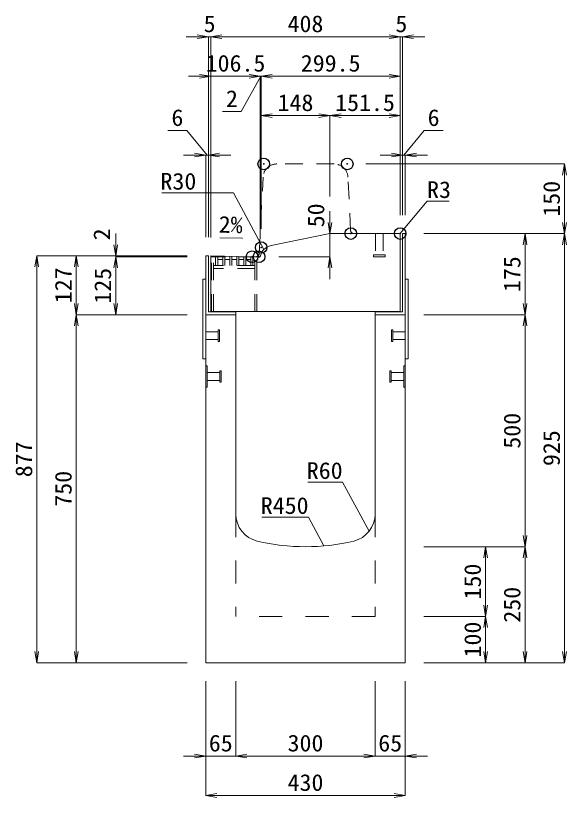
# Model space of a CAD drawing. Units: millimetres at full size. Extents: x -1809 to 57027, y -20349 to 17321.
# Drawn here: x 12276 to 13462, y 7504 to 9188 of the extents above; entities that cross this region are included whole.
import ezdxf
from ezdxf.enums import TextEntityAlignment as Align

# ---------------------------------------------------------------- set-up
doc = ezdxf.new("R2010")
doc.units = ezdxf.units.MM
doc.header["$LTSCALE"] = 50
doc.header["$PDMODE"] = 32
doc.header["$PDSIZE"] = 25
doc.linetypes.add('USER1', pattern=[2, 1, -1])
doc.linetypes.add('USER2', pattern=[1.35, 0.75, -0.6])
for name, color, linetype, lineweight in [('インサート', 3, 'USER2', 9), ('グレーチング', 7, 'USER2', 5), ('受枠', 3, 'Continuous', 5), ('寸法線', 7, 'Continuous', 13), ('引出線', 4, 'Continuous', 13), ('本体', 2, 'Continuous', 13)]:
    doc.layers.add(name, color=color, linetype=linetype, lineweight=lineweight)
doc.layers.add('作業エリア', color=11, linetype='Continuous')
doc.styles.add('ＭＳ 明朝', font='')
doc.styles.get('ＭＳ 明朝').set_extended_font_data('MS Mincho')

# ---------------------------------------------------------------- blocks, each defined once
blk = doc.blocks.new('open_arrow')
at = {"color": 0, "linetype": 'Continuous', "lineweight": -2}
blk.add_lwpolyline([(7.5, 1.25), (0, 0), (7.5, -1.25)], dxfattribs=at)

msp = doc.modelspace()

# ---------------------------------------------------------------- linework, layer by layer
at = {"layer": 'インサート'}
for p, q in [((13050.5, 8718.69), (13050.5, 8672.69)), ((13050.5, 8718.69), (13067.5, 8718.69)), ((13067.5, 8718.69), (13067.5, 8672.69)), ((13046.5, 8668.69), (13046.5, 8672.69)), ((13046.5, 8672.69), (13071.5, 8672.69)), ((13046.5, 8668.69), (13071.5, 8668.69)), ((13071.5, 8672.69), (13071.5, 8668.69)), ((12715, 8511.19), (12712, 8511.19)), ((12712, 8511.19), (12712, 8486.19)), ((12715, 8486.19), (12715, 8511.19)), ((13085, 8511.19), (13088, 8511.19)), ((13085, 8486.19), (13085, 8511.19)), ((13088, 8511.19), (13088, 8486.19)), ((12685, 8507.19), (12712, 8507.19)), ((12685, 8507.19), (12685, 8490.19)), ((13115, 8507.19), (13088, 8507.19)), ((13115, 8507.19), (13115, 8490.19)), ((12685, 8490.19), (12712, 8490.19)), ((12712, 8486.19), (12715, 8486.19)), ((13088, 8486.19), (13085, 8486.19)), ((13115, 8490.19), (13088, 8490.19)), ((12688.2, 8419.19), (12715.2, 8419.19)), ((12688.2, 8419.19), (12688.2, 8402.19)), ((12718.2, 8423.19), (12715.2, 8423.19)), ((12715.2, 8423.19), (12715.2, 8398.19)), ((12718.2, 8398.19), (12718.2, 8423.19)), ((13081.8, 8423.19), (13084.8, 8423.19)), ((13081.8, 8398.19), (13081.8, 8423.19)), ((13084.8, 8423.19), (13084.8, 8398.19)), ((13111.8, 8419.19), (13084.8, 8419.19)), ((13111.8, 8419.19), (13111.8, 8402.19)), ((12688.2, 8402.19), (12715.2, 8402.19)), ((12715.2, 8398.19), (12718.2, 8398.19)), ((13084.8, 8398.19), (13081.8, 8398.19)), ((13111.8, 8402.19), (13084.8, 8402.19))]:
    msp.add_line(p, q, dxfattribs=at)
at = {"layer": 'グレーチング'}
for p, q in [((12697.5, 8550.69), (12697.5, 8668.69)), ((12795.5, 8668.69), (12697.5, 8668.69)), ((12702, 8550.69), (12702, 8668.69)), ((12706.5, 8649.69), (12706.5, 8668.69)), ((12711, 8649.69), (12711, 8668.69)), ((12721.6, 8662.69), (12711, 8662.69)), ((12721.6, 8649.69), (12721.6, 8668.69)), ((12726.1, 8649.69), (12726.1, 8668.69)), ((12736.7, 8662.69), (12726.1, 8662.69)), ((12736.7, 8649.69), (12736.7, 8668.69)), ((12741.2, 8649.69), (12741.2, 8668.69)), ((12751.8, 8662.69), (12741.2, 8662.69)), ((12751.8, 8649.69), (12751.8, 8668.69)), ((12756.3, 8649.69), (12756.3, 8668.69)), ((12766.9, 8662.69), (12756.3, 8662.69)), ((12766.9, 8649.69), (12766.9, 8668.69)), ((12771.4, 8649.69), (12771.4, 8668.69)), ((12782, 8662.69), (12771.4, 8662.69)), ((12782, 8649.69), (12782, 8668.69)), ((12786.5, 8649.69), (12786.5, 8668.69)), ((12791, 8550.69), (12791, 8668.69)), ((12795.5, 8550.69), (12795.5, 8668.69)), ((12791, 8649.69), (12702, 8649.69)), ((12791, 8643.69), (12702, 8643.69))]:
    msp.add_line(p, q, dxfattribs=at)
at = {"layer": '作業エリア'}
for p in [(12810, 8868.69), (12990, 8868.69), (12997.5, 8718.69), (13104, 8718.69), (12804.5, 8688.69), (12785, 8668.69), (12800, 8668.69)]:
    msp.add_point(p, dxfattribs=at)
at = {"layer": '受枠'}
for p, q in [((13109, 8718.69), (13109, 8549.69)), ((13115, 8718.69), (13109, 8718.69)), ((13115, 8718.69), (13115, 8448.69)), ((12685, 8670.69), (12685, 8448.69)), ((12685, 8670.69), (12691, 8670.69)), ((12691, 8670.69), (12691, 8549.69)), ((12679, 8620.69), (12679, 8448.69)), ((12679, 8620.69), (12685, 8620.69)), ((13121, 8620.69), (13115, 8620.69)), ((13121, 8620.69), (13121, 8448.69)), ((12685, 8543.69), (12750, 8543.69)), ((12691, 8549.69), (12750, 8549.69)), ((12750, 8549.69), (12750, 8543.69)), ((13050, 8549.69), (13050, 8543.69)), ((13109, 8549.69), (13050, 8549.69)), ((13115, 8543.69), (13050, 8543.69)), ((12679, 8448.69), (12685, 8448.69)), ((13121, 8448.69), (13115, 8448.69))]:
    msp.add_line(p, q, dxfattribs=at)
at = {"layer": '寸法線'}
for p, q in [((12744, 9142.81), (12643, 9142.81)), ((12691, 8710.69), (12691, 9142.81)), ((13104, 9142.81), (12696, 9142.81)), ((12696, 8710.47), (12696, 9142.81)), ((12696, 8710.47), (12696, 9142.81)), ((13056, 9142.81), (13157, 9142.81)), ((13104, 8758.69), (13104, 9142.81)), ((13104, 8758.69), (13104, 9142.81)), ((13109, 8758.69), (13109, 9142.81)), ((12802.57, 9057.81), (12648, 9057.81)), ((12696, 8710.47), (12696, 9057.81)), ((12852.5, 9057.81), (12754.57, 9057.81)), ((12803.53, 9057.81), (12761.67, 8981.44)), ((12802.57, 8708.69), (12802.57, 9057.81)), ((12802.57, 8708.69), (12802.57, 9057.81)), ((13104, 9057.81), (12804.5, 9057.81)), ((12804.5, 8728.69), (12804.5, 9057.81)), ((12804.5, 8728.69), (12804.5, 9057.81)), ((13104, 8758.69), (13104, 9057.81)), ((12761.67, 8981.44), (12721.3, 8981.44)), ((12804.5, 8972.81), (12952.5, 8972.81)), ((12804.5, 8768.69), (12804.5, 8972.81)), ((12952.5, 8798.69), (12952.5, 8972.81)), ((12952.5, 8972.81), (13104, 8972.81)), ((12952.5, 8798.69), (12952.5, 8972.81)), ((13104, 8798.69), (13104, 8972.81)), ((12644.65, 8940.61), (12603.46, 8940.61)), ((12688, 8887.81), (12644.65, 8940.61)), ((13112, 8887.81), (13155.35, 8940.61)), ((13155.35, 8940.61), (13196.54, 8940.61)), ((12739, 8887.81), (12637, 8887.81)), ((12685, 8710.69), (12685, 8887.81)), ((12691, 8710.69), (12691, 8887.81)), ((13061, 8887.81), (13163, 8887.81)), ((13109, 8758.69), (13109, 8887.81)), ((13115, 8758.69), (13115, 8887.81)), ((13030, 8868.69), (13457.94, 8868.69)), ((13457.94, 8868.69), (13457.94, 8718.69)), ((12952.5, 8766.69), (12952.5, 8620.69)), ((12491.22, 8718.69), (12491.22, 8620.69)), ((13155, 8718.69), (13372.94, 8718.69)), ((13155, 8718.69), (13457.94, 8718.69)), ((13155, 8718.69), (13457.94, 8718.69)), ((13372.94, 8718.69), (13372.94, 8543.69)), ((13457.94, 7793.69), (13457.94, 8718.69)), ((12321.22, 8670.69), (12321.22, 7793.69)), ((12645, 8670.69), (12321.22, 8670.69)), ((12406.22, 8670.69), (12406.22, 8543.69)), ((12645, 8670.69), (12406.22, 8670.69)), ((12645, 8670.69), (12491.22, 8670.69)), ((12645, 8668.69), (12491.22, 8668.69)), ((12491.22, 8668.69), (12491.22, 8543.69)), ((12645, 8668.69), (12491.22, 8668.69)), ((12842.57, 8668.69), (12952.5, 8668.69)), ((12645, 8543.69), (12406.22, 8543.69)), ((12406.22, 8543.69), (12406.22, 7793.69)), ((12645, 8543.69), (12406.22, 8543.69)), ((12645, 8543.69), (12491.22, 8543.69)), ((13155, 8543.69), (13372.94, 8543.69)), ((13155, 8543.69), (13372.94, 8543.69)), ((13372.94, 8543.69), (13372.94, 8043.69)), ((13155, 8043.69), (13372.94, 8043.69)), ((13155, 8043.69), (13287.94, 8043.69)), ((13155, 8043.69), (13372.94, 8043.69)), ((13287.94, 8043.69), (13287.94, 7893.69)), ((13372.94, 7793.69), (13372.94, 8043.69)), ((13155, 7893.69), (13287.94, 7893.69)), ((13155, 7893.69), (13287.94, 7893.69)), ((13287.94, 7893.69), (13287.94, 7793.69)), ((12645, 7793.69), (12321.22, 7793.69)), ((12645, 7793.69), (12406.22, 7793.69)), ((13155, 7793.69), (13287.94, 7793.69)), ((13155, 7793.69), (13372.94, 7793.69)), ((13155, 7793.69), (13457.94, 7793.69)), ((12685, 7753.69), (12685, 7592.54)), ((12685, 7753.69), (12685, 7507.54)), ((12750, 7753.69), (12750, 7592.54)), ((12750, 7753.69), (12750, 7592.54)), ((13050, 7753.69), (13050, 7592.54)), ((13050, 7753.69), (13050, 7592.54)), ((13115, 7753.69), (13115, 7592.54)), ((13115, 7753.69), (13115, 7507.54)), ((12798, 7592.54), (12637, 7592.54)), ((13050, 7592.54), (12750, 7592.54)), ((13163, 7592.54), (13002, 7592.54)), ((13115, 7507.54), (12685, 7507.54))]:
    msp.add_line(p, q, dxfattribs=at)
at = {"layer": '引出線'}
for points in [[(12810.6, 8684.55), (12744.87, 8806.23), (12664.87, 8806.23), (12590.2, 8806.23)], [(13103.12, 8717.81), (13161.85, 8788.18), (13209.57, 8788.18)], [(12764, 8708.71), (12715.26, 8709.68), (12764, 8708.71)], [(13037.07, 8077.01), (12980.04, 8182.73), (12905.37, 8182.73)], [(12939.55, 8045.43), (12906.65, 8107.24), (12805.65, 8107.24)]]:
    msp.add_lwpolyline(points, dxfattribs=at)
at = {"layer": '本体', "linetype": 'USER2', "lineweight": 9}
for p, q in [((12961.46, 8868.69), (12838.54, 8868.69)), ((12800.33, 8675.34), (12808.57, 8840.19)), ((12997.17, 8725.34), (12991.43, 8840.19))]:
    msp.add_line(p, q, dxfattribs=at)
at = {"layer": '本体'}
for p, q in [((12952.5, 8718.69), (12826.19, 8693.09)), ((13101, 8718.69), (12952.5, 8718.69)), ((13104, 8715.69), (13104, 8550.69)), ((12696, 8550.69), (12696, 8670.47)), ((12696, 8670.47), (12785, 8668.69)), ((12785, 8668.69), (12802.57, 8668.69)), ((12685, 8543.69), (12685, 7793.69)), ((12750, 8543.69), (12685, 8543.69)), ((13104, 8550.69), (12696, 8550.69)), ((12750, 8543.69), (12750, 8114.22)), ((13115, 8543.69), (13050, 8543.69)), ((13050, 8543.69), (13050, 8114.22)), ((13115, 8543.69), (13115, 7793.69)), ((13115, 7793.69), (12685, 7793.69))]:
    msp.add_line(p, q, dxfattribs=at)
at = {"layer": '本体', "lineweight": 9}
for p, q in [((12685, 8435.19), (12688.2, 8433.19)), ((12688.2, 8433.19), (12688.2, 8388.19)), ((13115, 8435.19), (13111.8, 8433.19)), ((13111.8, 8433.19), (13111.8, 8388.19)), ((12688.2, 8388.19), (12685, 8386.19)), ((13111.8, 8388.19), (13115, 8386.19))]:
    msp.add_line(p, q, dxfattribs=at)
at = {"layer": '本体', "linetype": 'USER1', "lineweight": 15}
for p, q in [((12750, 8114.22), (12750, 7893.69)), ((13050, 8114.22), (13050, 7893.69)), ((13050, 7893.69), (12750, 7893.69))]:
    msp.add_line(p, q, dxfattribs=at)
at = {"layer": '本体', "linetype": 'USER2', "lineweight": 9}
for centre, radius, start, end in [((12838.54, 8838.69), 30, 90, 177.13759), ((12961.46, 8838.69), 30, 2.86241, 90), ((13004.16, 8725.69), 7, 182.86241, 270), ((12793.34, 8675.69), 7, 270, 357.13759)]:
    msp.add_arc(centre, radius, start, end, dxfattribs=at)
at = {"layer": '本体'}
for centre, radius, start, end in [((13101, 8715.69), 3, 0, 90), ((12832.15, 8663.69), 30, 101.45875, 170.39512), ((12810, 8114.22), 60, 180, 256.65764), ((12990, 8114.22), 60, 283.34236, 0), ((12900, 8493.69), 450, 256.65764, 283.34236)]:
    msp.add_arc(centre, radius, start, end, dxfattribs=at)

# ---------------------------------------------------------------- block references
at = {"layer": '寸法線', "xscale": 3.2, "yscale": 3.2}
for p, rotation in [((12691, 9142.81), 180), ((13104, 9142.81), 180), ((13104, 9142.81), 180), ((12696, 9057.81), 180), ((12802.57, 9057.81), 180), ((12802.57, 9057.81), 180), ((13104, 9057.81), 180), ((12952.5, 8972.81), 180), ((13104, 8972.81), 180), ((12685, 8887.81), 180), ((13109, 8887.81), 180), ((13457.94, 8868.69), 270), ((12952.5, 8718.69), 90), ((13457.94, 8718.69), 90), ((13372.94, 8718.69), 270), ((13457.94, 8718.69), 270), ((12491.22, 8670.69), 90), ((12321.22, 8670.69), 270), ((12406.22, 8670.69), 270), ((12491.22, 8668.69), 270), ((12491.22, 8668.69), 270), ((12952.5, 8668.69), 270), ((12406.22, 8543.69), 90), ((12491.22, 8543.69), 90), ((13372.94, 8543.69), 90), ((12406.22, 8543.69), 270), ((13372.94, 8543.69), 270), ((13372.94, 8043.69), 90), ((13287.94, 8043.69), 270), ((13372.94, 8043.69), 270), ((13287.94, 7893.69), 90), ((13287.94, 7893.69), 270), ((12321.22, 7793.69), 90), ((12406.22, 7793.69), 90), ((13287.94, 7793.69), 90), ((13372.94, 7793.69), 90), ((13457.94, 7793.69), 90), ((12685, 7592.54), 180), ((13050, 7592.54), 180), ((13050, 7592.54), 180), ((13115, 7507.54), 180)]:
    msp.add_blockref('open_arrow', p, dxfattribs=dict(at, rotation=rotation))
for p in [(12696, 9142.81), (12696, 9142.81), (13109, 9142.81), (12804.5, 9057.81), (12804.5, 9057.81), (12804.5, 8972.81), (12952.5, 8972.81), (12691, 8887.81), (13115, 8887.81), (12750, 7592.54), (12750, 7592.54), (13115, 7592.54), (12685, 7507.54)]:
    msp.add_blockref('open_arrow', p, dxfattribs=at)
at = {"layer": '引出線'}
for p, xscale, yscale, rotation in [((13103.12, 8717.81), 0.16, 0.16, 50.2), ((12764, 8708.71), 0.16, 0.16, 178.9), ((12810.6, 8684.55), 0.16, 0.16, 118.4), ((13037.07, 8077.01), 0.133, 0.133, 118.3), ((12939.55, 8045.43), 0.133, 0.133, 118)]:
    msp.add_blockref('open_arrow', p, dxfattribs=dict(at, xscale=xscale, yscale=yscale, rotation=rotation))

# ---------------------------------------------------------------- texts
at = {"layer": '寸法線', "style": 'ＭＳ 明朝', "width": 1.05}
for s, p in [('5', (12693.5, 9170.81)), ('408', (12900, 9170.81)), ('5', (13106.5, 9170.81)), ('106.5', (12749.28, 9085.81)), ('299.5', (12954.25, 9085.81)), ('2', (12741.48, 9009.44)), ('148', (12878.5, 9000.81)), ('151.5', (13028.25, 9000.81)), ('6', (12624.05, 8968.61)), ('6', (13175.95, 8968.61)), ('65', (12717.5, 7620.54)), ('300', (12900, 7620.54)), ('65', (13082.5, 7620.54)), ('430', (12900, 7535.54))]:
    msp.add_text(s, height=36.03, dxfattribs=at).set_placement(p, align=Align.MIDDLE_CENTER)
for s, p in [('150', (13429.94, 8793.69)), ('50', (12922.5, 8757.96)), ('2', (12461.22, 8716.89)), ('175', (13344.94, 8631.19)), ('127', (12378.22, 8607.19)), ('125', (12463.22, 8606.19)), ('500', (13344.94, 8293.69)), ('925', (13429.94, 8256.19)), ('877', (12293.22, 8232.19)), ('750', (12378.22, 8168.69)), ('150', (13259.94, 7968.69)), ('250', (13344.94, 7918.69)), ('100', (13259.94, 7843.69))]:
    msp.add_text(s, height=36.03, rotation=90, dxfattribs=at).set_placement(p, align=Align.MIDDLE_CENTER)
at = {"layer": '引出線', "style": 'ＭＳ 明朝', "width": 1.05}
for s, p in [('R30', (12664.87, 8849.43)), ('R60', (12980.04, 8225.93)), ('R450', (12906.65, 8150.44))]:
    msp.add_text(s, height=36.03, dxfattribs=at).set_placement(p, align=Align.TOP_RIGHT)
msp.add_text('R3', height=36.03, dxfattribs=at).set_placement((13161.85, 8831.38), align=Align.TOP_LEFT)
msp.add_text('2%', height=36.03, rotation=358.854, dxfattribs=at).set_placement((12764.94, 8755.6), align=Align.TOP_RIGHT)

doc.saveas('drawing.dxf')
